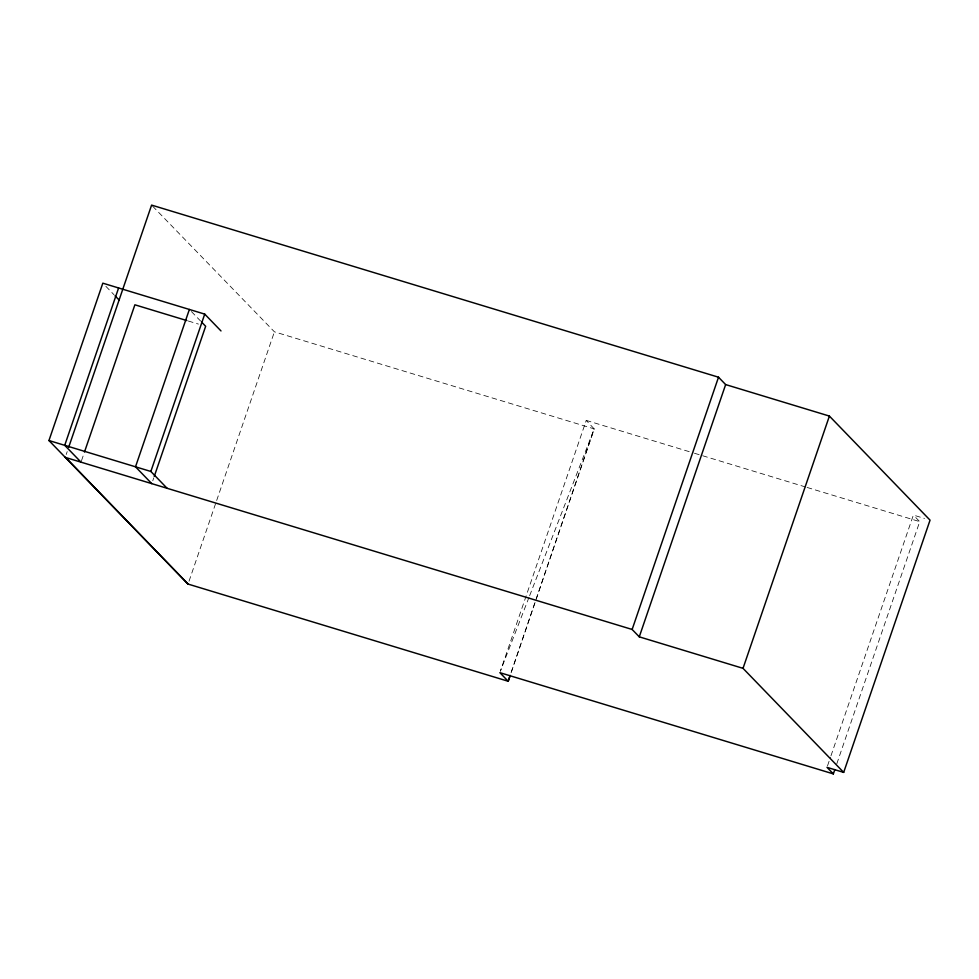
<?xml version="1.0" encoding="UTF-8"?>
<svg xmlns="http://www.w3.org/2000/svg" width="979" height="979" viewBox="0 0 979 979"><rect width="100%" height="100%" fill="white"/><g stroke="black" fill="none" stroke-linecap="round" stroke-linejoin="round"><path stroke-width="0.73" stroke-dasharray="4.89 3.67" d="M152.651 206.202L274.414 331.82L594.192 428.888L510.646 674.041L594.192 428.888L586.237 420.407L500.367 671.215L529.101 597.104M66.217 454.476L67.208 451.588M81.502 460.705L83.974 453.497M152.773 480.75L153.752 477.862M189.033 581.196L216.175 501.909M216.677 500.477L274.414 331.82M827.5 765.896L830.461 757.244M830.963 755.812L913.37 515.076L924.494 518.454M836.8 763.804L919.722 521.636L913.37 515.076M529.651 595.685L594.192 428.888M586.237 420.407L693.01 452.812M694.466 453.253L805.631 487.004M807.1 487.444L919.722 521.636M188.323 321.026L198.431 324.086M191.407 311.555L200.573 321.026M105.879 286.333L114.017 294.752"/><path stroke-width="1.47" d="M834.83 769.567L833.349 773.899L499.865 672.659L508.187 681.262L510.157 675.486L508.187 681.262L188.054 584.071L48.95 440.538L102.819 283.176L204.721 314.112L220.997 330.939M118.606 287.973L64.724 445.323L81.012 462.149M68.689 447.256L151.598 205.1L718.513 377.209L725.647 384.576L829.397 416.075L930.05 520.143L843.678 772.394L827.01 767.34L833.349 773.899M84.463 452.053L134.882 304.799L186.879 320.586M189.375 309.45L135.506 466.812L151.782 483.638M167.128 488.301L150.852 471.462L204.721 314.112M154.254 476.418L205.651 326.276L201.588 322.079M843.678 772.394L743.024 668.339L639.275 636.839L632.14 629.46L718.513 377.209M639.275 636.839L725.647 384.576M743.024 668.339L829.397 416.075M48.95 440.538L150.852 471.462M65.226 457.364L632.14 629.46M115.032 295.805L119.108 300.002M65.605 457.474L188.054 584.071"/></g></svg>
